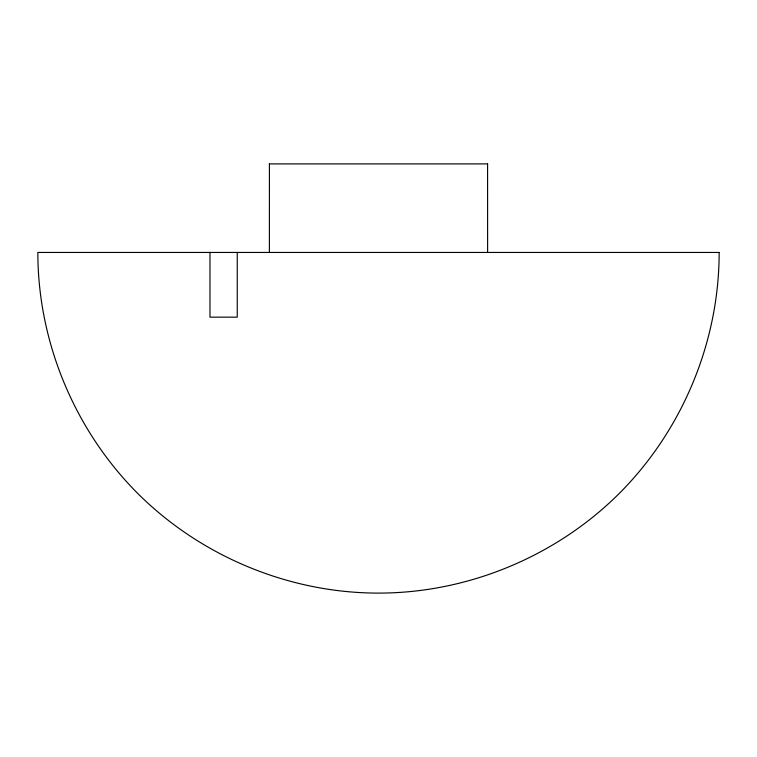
<?xml version="1.0" encoding="UTF-8"?>
<svg xmlns="http://www.w3.org/2000/svg" width="757" height="757" viewBox="0 0 757 757"><rect width="100%" height="100%" fill="white"/><g stroke="black" fill="none" stroke-linecap="round" stroke-linejoin="round"><path stroke-width="1.14" d="M269.388 252.45L269.416 163.9M269.35 163.9L487.65 163.9M487.584 163.9L487.612 252.45M237.244 252.45L237.244 317.155L209.973 317.155L209.973 252.45M719.15 252.45C719.178 341.814 682.483 430.09 619.377 493.327C556.14 556.433 467.864 593.128 378.5 593.1C289.136 593.128 200.86 556.433 137.623 493.327C74.517 430.09 37.822 341.814 37.85 252.45L719.15 252.45"/></g></svg>
